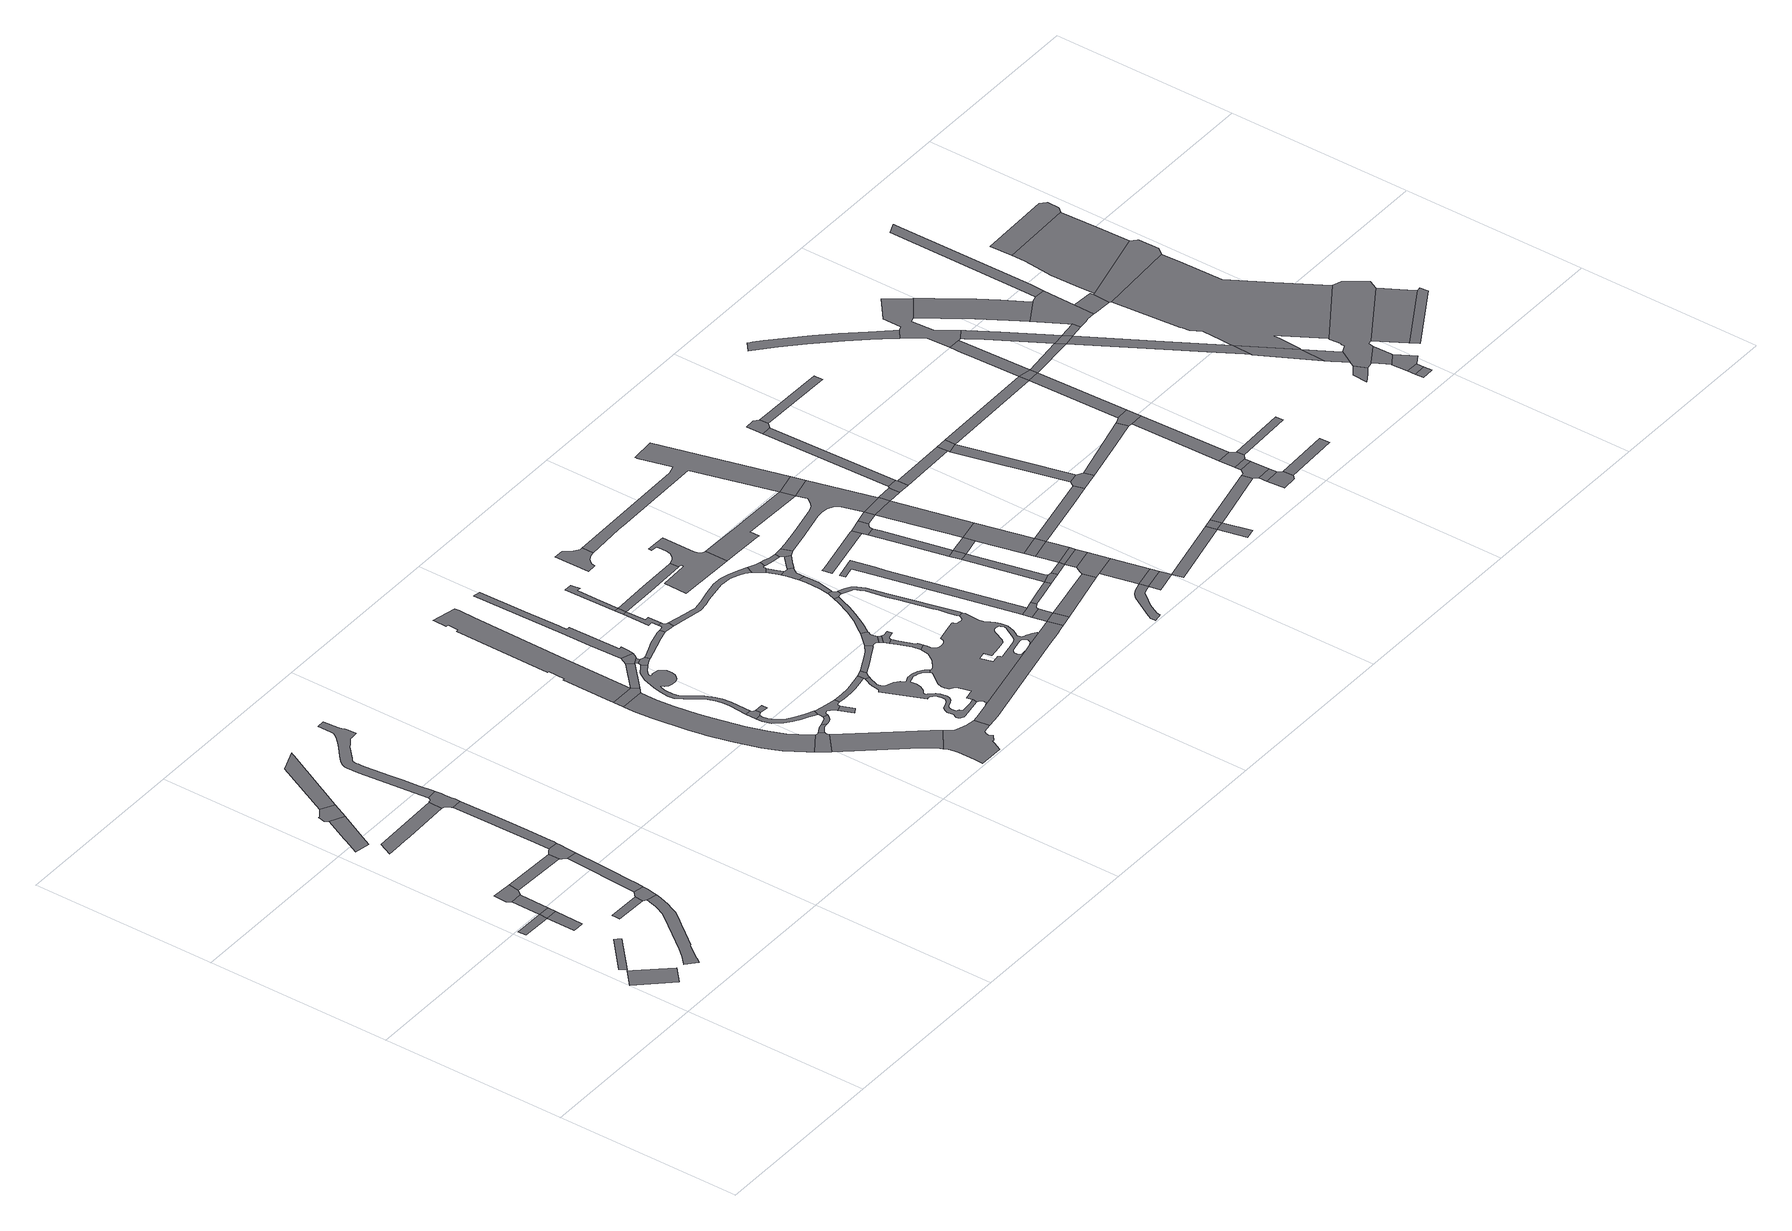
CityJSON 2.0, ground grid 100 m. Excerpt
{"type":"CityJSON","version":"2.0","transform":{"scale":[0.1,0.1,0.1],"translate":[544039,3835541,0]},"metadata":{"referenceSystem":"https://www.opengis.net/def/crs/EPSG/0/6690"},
"CityObjects":{
"road1":{"type":"Road","attributes":{"RoadStructureAttribute.sectionType":"1"},"geometry":[{"type":"MultiSurface","lod":"1","boundaries":[[[0,1,2,3,4]]]}]},
"road2":{"type":"Road","attributes":{"RoadStructureAttribute.sectionType":"1"},"geometry":[{"type":"MultiSurface","lod":"1","boundaries":[[[5,6,7,8,9]]]}]},
"road3":{"type":"Road","geometry":[{"type":"MultiSurface","lod":"1","boundaries":[[[10,11,12,13,14]]]}]},
"road4":{"type":"Road","attributes":{"RoadStructureAttribute.sectionType":"1"},"geometry":[{"type":"MultiSurface","lod":"1","boundaries":[[[13,15,16,17,18]]]}]},
"road5":{"type":"Road","geometry":[{"type":"MultiSurface","lod":"1","boundaries":[[[14,13,18,19]]]}]},
"road6":{"type":"Road","attributes":{"RoadStructureAttribute.sectionType":"1"},"geometry":[{"type":"MultiSurface","lod":"1","boundaries":[[[20,21,14,19]]]}]},
"road7":{"type":"Road","attributes":{"RoadStructureAttribute.sectionType":"1"},"geometry":[{"type":"MultiSurface","lod":"1","boundaries":[[[22,23,24,25,26,27,28,29,30,31,32,33,34,35,36,37,38,39,40,41,42,43,44,45,46,47,48,49]]]}]},
"road8":{"type":"Road","geometry":[{"type":"MultiSurface","lod":"1","boundaries":[[[50,51,52,53,54,21,20,55,56,57,58]]]}]},
"road9":{"type":"Road","geometry":[{"type":"MultiSurface","lod":"1","boundaries":[[[59,60,61,62,63]]]}]},
"road10":{"type":"Road","attributes":{"RoadStructureAttribute.sectionType":"1"},"geometry":[{"type":"MultiSurface","lod":"1","boundaries":[[[64,65,66,67,68,69,70]]]}]},
"road11":{"type":"Road","attributes":{"RoadStructureAttribute.sectionType":"1"},"geometry":[{"type":"MultiSurface","lod":"1","boundaries":[[[58,57,71,72]]]}]},
"road12":{"type":"Road","geometry":[{"type":"MultiSurface","lod":"1","boundaries":[[[73,63,62,22,49,74,75,76,77,78,79]]]}]},
"road13":{"type":"Road","attributes":{"RoadStructureAttribute.sectionType":"1"},"geometry":[{"type":"MultiSurface","lod":"1","boundaries":[[[80,73,79,81,82,83,84,85,86,87,88]]]}]},
"road14":{"type":"Road","geometry":[{"type":"MultiSurface","lod":"1","boundaries":[[[89,90,91,92,64,70,93]]]}]},
"road15":{"type":"Road","attributes":{"RoadStructureAttribute.sectionType":"1"},"geometry":[{"type":"MultiSurface","lod":"1","boundaries":[[[94,95,96,97,98,99,100,101]]]}]},
"road16":{"type":"Road","geometry":[{"type":"MultiSurface","lod":"1","boundaries":[[[102,103,104,72,71,105,106,80,88,107,108,109]]]}]},
"road17":{"type":"Road","attributes":{"RoadStructureAttribute.sectionType":"1"},"geometry":[{"type":"MultiSurface","lod":"1","boundaries":[[[110,111,112,113,114,115,116,117,118,102,109]]]}]},
"road18":{"type":"Road","attributes":{"RoadStructureAttribute.sectionType":"1"},"geometry":[{"type":"MultiSurface","lod":"1","boundaries":[[[119,120,121,122,89,93]]]}]},
"road19":{"type":"Road","geometry":[{"type":"MultiSurface","lod":"1","boundaries":[[[123,124,125,126,127,128,129,130,131,132,133,134,135,94,101,136,137,138,139,140,141,117,116]]]}]},
"road20":{"type":"Road","attributes":{"RoadStructureAttribute.sectionType":"1"},"geometry":[{"type":"MultiSurface","lod":"1","boundaries":[[[142,143,144,145,146,147,148,149,150,151,152,153,154,155,156,157,158,159,160,161,162,163,164,165,166,167,168,169,170,171,172,173,174,175,176,177,178,179,180,181,182,183,184,129,128]]]}]},
"road21":{"type":"Road","attributes":{"RoadStructureAttribute.sectionType":"1"},"geometry":[{"type":"MultiSurface","lod":"1","boundaries":[[[185,186,187,188,189,190,191,192,193,194,195,196,197,198,199,200,201,202,203,204,205,206,207]]]}]},
"road22":{"type":"Road","geometry":[{"type":"MultiSurface","lod":"1","boundaries":[[[208,209,198,197,210,211,212,213,214]]]}]},
"road23":{"type":"Road","geometry":[{"type":"MultiSurface","lod":"1","boundaries":[[[215,185,207,216,217,218,219]]]}]},
"road24":{"type":"Road","attributes":{"RoadStructureAttribute.sectionType":"1"},"geometry":[{"type":"MultiSurface","lod":"1","boundaries":[[[220,221,222,214,213,223,224,225,226,227]]]}]},
"road25":{"type":"Road","geometry":[{"type":"MultiSurface","lod":"1","boundaries":[[[228,229,230,231,232,233,234,235]]]}]},
"road26":{"type":"Road","attributes":{"RoadStructureAttribute.sectionType":"1"},"geometry":[{"type":"MultiSurface","lod":"1","boundaries":[[[236,237,238,211,210,239,240,241,242,243]]]}]},
"road27":{"type":"Road","attributes":{"RoadStructureAttribute.sectionType":"1"},"geometry":[{"type":"MultiSurface","lod":"1","boundaries":[[[244,245,246,247,248,249,230,229,250,251,252,253,254,255,256,257,258]]]}]},
"road28":{"type":"Road","geometry":[{"type":"MultiSurface","lod":"1","boundaries":[[[259,260,233,232]]]}]},
"road29":{"type":"Road","attributes":{"RoadStructureAttribute.sectionType":"1"},"geometry":[{"type":"MultiSurface","lod":"1","boundaries":[[[261,262,263,264,265,266,267,268,269,270,271,272,273,274,275,276,228,235,277,278,279,280,281,282,283,284,285,286,287,288,289,290,291,292,293,294,295,296,297,298,299,300,301,302,303,304,305,306,307]]]}]},
"road30":{"type":"Road","geometry":[{"type":"MultiSurface","lod":"1","boundaries":[[[308,309,310,220,227,311,312,313,314]]]}]},
"road31":{"type":"Road","attributes":{"RoadStructureAttribute.sectionType":"1"},"geometry":[{"type":"MultiSurface","lod":"1","boundaries":[[[315,316,317,318,319,320,321,322,323,324,325,326,215,219,327,328,329,330,331]]]}]},
"road32":{"type":"Road","attributes":{"RoadStructureAttribute.sectionType":"1"},"geometry":[{"type":"MultiSurface","lod":"1","boundaries":[[[332,219,218,333]]]}]},
"road33":{"type":"Road","geometry":[{"type":"MultiSurface","lod":"1","boundaries":[[[334,335,336,337,243,242,338,339,340,341,342,343,344,345,346,347,348,349,350,351,352,353,354,355,356,357]]]}]},
"road34":{"type":"Road","geometry":[{"type":"MultiSurface","lod":"1","boundaries":[[[358,359,258,257,360,308,314,361,362,363,364,365,366,367,368,369,370,371]]]}]},
"road35":{"type":"Road","geometry":[{"type":"MultiSurface","lod":"1","boundaries":[[[372,373,367,366]]]}]},
"road36":{"type":"Road","attributes":{"RoadStructureAttribute.sectionType":"1"},"geometry":[{"type":"MultiSurface","lod":"1","boundaries":[[[374,333,375,376]]]}]},
"road37":{"type":"Road","geometry":[{"type":"MultiSurface","lod":"1","boundaries":[[[377,332,333,374,378,379]]]}]},
"road38":{"type":"Road","geometry":[{"type":"MultiSurface","lod":"1","boundaries":[[[380,376,375,261,307,381,382,383]]]}]},
"road39":{"type":"Road","attributes":{"RoadStructureAttribute.sectionType":"1"},"geometry":[{"type":"MultiSurface","lod":"1","boundaries":[[[384,385,386,387,371,370,388,389,390,391,392,393]]]}]},
"road40":{"type":"Road","attributes":{"RoadStructureAttribute.sectionType":"1"},"geometry":[{"type":"MultiSurface","lod":"1","boundaries":[[[394,395,396,377,379,397,398,399,400,401,402,403,404]]]}]},
"road41":{"type":"Road","attributes":{"RoadStructureAttribute.sectionType":"1"},"geometry":[{"type":"MultiSurface","lod":"1","boundaries":[[[405,406,407,408,409,410,383,382,411,412,413,414]]]}]},
"road42":{"type":"Road","attributes":{"RoadStructureAttribute.sectionType":"1"},"geometry":[{"type":"MultiSurface","lod":"1","boundaries":[[[415,416,417,418,419,420,421,422,423,424,425,426,427,428,429,430,431,432,433,434,435,436,437,438,439,440,441,442,443,444,445,446,447,448,449,450,451,452,453,454,455,456,457,458,459,460,461,462,463,464,465,466,467,468,469,470,471,472,473,474,475,476,477,478,479,480,481,482,483,484,485,486,487,488,489,490,491,492,493]]]}]},
"road43":{"type":"Road","geometry":[{"type":"MultiSurface","lod":"1","boundaries":[[[494,384,393,415,493,495,496]]]}]},
"road44":{"type":"Road","geometry":[{"type":"MultiSurface","lod":"1","boundaries":[[[497,498,499,405,414,500,501,502,503,504,505]]]}]},
"road45":{"type":"Road","attributes":{"RoadStructureAttribute.sectionType":"1"},"geometry":[{"type":"MultiSurface","lod":"1","boundaries":[[[506,507,508,509,510,511,497,505]]]}]},
"road46":{"type":"Road","geometry":[{"type":"MultiSurface","lod":"1","boundaries":[[[512,513,509,508]]]}]},
"road47":{"type":"Road","attributes":{"RoadStructureAttribute.sectionType":"1"},"geometry":[{"type":"MultiSurface","lod":"1","boundaries":[[[514,515,516,517,518,494,496,519,520,521,522,523,524]]]}]},
"road48":{"type":"Road","attributes":{"RoadStructureAttribute.sectionType":"1"},"geometry":[{"type":"MultiSurface","lod":"1","boundaries":[[[525,526,527,528,529,530,513,512]]]}]},
"road49":{"type":"Road","geometry":[{"type":"MultiSurface","lod":"1","boundaries":[[[531,532,533,534,535,536,537,538,357,356,539,540,541,542,543,544]]]}]},
"road50":{"type":"Road","geometry":[{"type":"MultiSurface","lod":"1","boundaries":[[[545,546,547,514,524,548,549,550,551,552,553,554,555]]]}]},
"road51":{"type":"Road","attributes":{"RoadStructureAttribute.sectionType":"1"},"geometry":[{"type":"MultiSurface","lod":"1","boundaries":[[[551,550,556,557]]]}]},
"road52":{"type":"Road","attributes":{"RoadStructureAttribute.sectionType":"1"},"geometry":[{"type":"MultiSurface","lod":"1","boundaries":[[[558,559,560,561,562,563,564,565,566]]]}]},
"road53":{"type":"Road","attributes":{"RoadStructureAttribute.sectionType":"1"},"geometry":[{"type":"MultiSurface","lod":"1","boundaries":[[[567,568,569,512,508,570,571]]]}]},
"road54":{"type":"Road","geometry":[{"type":"MultiSurface","lod":"1","boundaries":[[[572,573,574,575,576,557,556,562,561]]]}]},
"road55":{"type":"Road","geometry":[{"type":"MultiSurface","lod":"1","boundaries":[[[577,578,579,580,581,582,583,584,585,586,587,588,589,590,591,592,593,594,595,596,597,566,565,598,599,600,601,602,476,475,603,604,605,606,607,608,609,610,611,612,613,614,615,616,446,445,617,618,619,620,621,622,537,536,623,624,625,626,627,628,629,630,631,632,633,634,635,636,637,638,639,640,535,534,641,642,643,644,645,646,647,648,649,650,651,652,653,654,655,656,657,658,659,660,661,662],[663,664,665,666,667,668,669,670,671,672,673,674,675,676,677,678,679,680,681,682,683,684,685,686,687,688,689,690,691]]]}]},
"road56":{"type":"Road","attributes":{"RoadStructureAttribute.sectionType":"1"},"geometry":[{"type":"MultiSurface","lod":"1","boundaries":[[[692,693,694,695,696,697,698,699,700,701,502,501,702,703,704,705,706,707,708,709,710,711,712,713,714,715]]]}]},
"road57":{"type":"Road","attributes":{"RoadStructureAttribute.sectionType":"1"},"geometry":[{"type":"MultiSurface","lod":"1","boundaries":[[[716,717,718,719,720,721,545,555,722,723,724,725,726,727]]]}]},
"road58":{"type":"Road","geometry":[{"type":"MultiSurface","lod":"1","boundaries":[[[728,729,730,731,732,733,734,735,736,737,738,739]]]}]},
"road59":{"type":"Road","geometry":[{"type":"MultiSurface","lod":"1","boundaries":[[[740,741,742,743,744,745,746,747,748,749,750,751,752,567,571,753,754,755,756,757,758,759,760,761,762,763,764,765,766]]]}]},
"road60":{"type":"Road","geometry":[{"type":"MultiSurface","lod":"1","boundaries":[[[767,768,716,727,769,770,771,772,773,774,775]]]}]},
"road61":{"type":"Road","attributes":{"RoadStructureAttribute.sectionType":"1"},"geometry":[{"type":"MultiSurface","lod":"1","boundaries":[[[776,777,778,767,775,779,780,781,782,783,784]]]}]},
"road62":{"type":"Road","attributes":{"RoadStructureAttribute.sectionType":"1"},"geometry":[{"type":"MultiSurface","lod":"1","boundaries":[[[785,786,787,788,789,790,791,792,771,770,793,794,795,796,797,798,799,800,801,802,803,804,805,662,661]]]}]},
"road63":{"type":"Road","geometry":[{"type":"MultiSurface","lod":"1","boundaries":[[[806,715,714,807,808,809,810,811,812,813,814,815,816,817]]]}]},
"road64":{"type":"Road","attributes":{"RoadStructureAttribute.sectionType":"1"},"geometry":[{"type":"MultiSurface","lod":"1","boundaries":[[[818,808,807,819,820,821,822]]]}]},
"road65":{"type":"Road","geometry":[{"type":"MultiSurface","lod":"1","boundaries":[[[823,824,825,826,827,822,821,828,776,784,829,830,831,832]]]}]},
"road66":{"type":"Road","attributes":{"RoadStructureAttribute.sectionType":"1"},"geometry":[{"type":"MultiSurface","lod":"1","boundaries":[[[833,834,835,836,817,816,837,838,839,840,841,842]]]}]},
"road67":{"type":"Road","attributes":{"RoadStructureAttribute.sectionType":"1"},"geometry":[{"type":"MultiSurface","lod":"1","boundaries":[[[843,844,845,846,832,831,847,848,849]]]}]},
"road68":{"type":"Road","geometry":[{"type":"MultiSurface","lod":"1","boundaries":[[[850,531,544,851]]]}]},
"road69":{"type":"Road","attributes":{"RoadStructureAttribute.sectionType":"1"},"geometry":[{"type":"MultiSurface","lod":"1","boundaries":[[[852,853,531,850]]]}]},
"road70":{"type":"Road","attributes":{"RoadStructureAttribute.sectionType":"1"},"geometry":[{"type":"MultiSurface","lod":"1","boundaries":[[[854,855,856,857,858,859,860,861,862,863]]]}]},
"road71":{"type":"Road","geometry":[{"type":"MultiSurface","lod":"1","boundaries":[[[864,863,862,853,852,865,866,867]]]}]},
"road72":{"type":"Road","geometry":[{"type":"MultiSurface","lod":"1","boundaries":[[[868,842,841,869,870,871,872,843,849,873]]]}]},
"road73":{"type":"Road","attributes":{"RoadStructureAttribute.sectionType":"1"},"geometry":[{"type":"MultiSurface","lod":"1","boundaries":[[[874,875,876,877,878,879]]]}]},
"road74":{"type":"Road","attributes":{"RoadStructureAttribute.sectionType":"1"},"geometry":[{"type":"MultiSurface","lod":"1","boundaries":[[[880,881,864,867,882,883]]]}]},
"road75":{"type":"Road","attributes":{"RoadStructureAttribute.sectionType":"1"},"geometry":[{"type":"MultiSurface","lod":"1","boundaries":[[[884,850,851,885]]]}]},
"road76":{"type":"Road","attributes":{"RoadStructureAttribute.sectionType":"1"},"geometry":[{"type":"MultiSurface","lod":"1","boundaries":[[[886,887,888,766,765,889,890,891,892,893,894,895,896,897]]]}]},
"road77":{"type":"Road","attributes":{"RoadStructureAttribute.sectionType":"1"},"geometry":[{"type":"MultiSurface","lod":"1","boundaries":[[[898,899,900,901,902,903,739,738,904,905,906,907,897,908]]]}]},
"road78":{"type":"Road","attributes":{"RoadStructureAttribute.sectionType":"1"},"geometry":[{"type":"MultiSurface","lod":"1","boundaries":[[[909,910,911,912,913,914,915,916,917,918,919,920,921,922]]]}]},
"road79":{"type":"Road","geometry":[{"type":"MultiSurface","lod":"1","boundaries":[[[923,880,883,924,925]]]}]},
"road80":{"type":"Road","attributes":{"RoadStructureAttribute.sectionType":"1"},"geometry":[{"type":"MultiSurface","lod":"1","boundaries":[[[926,927,928,929,880,923]]]}]},
"road81":{"type":"Road","geometry":[{"type":"MultiSurface","lod":"1","boundaries":[[[930,931,932,929,928,927]]]}]},
"road82":{"type":"Road","attributes":{"RoadStructureAttribute.sectionType":"1"},"geometry":[{"type":"MultiSurface","lod":"1","boundaries":[[[933,934,935,936,932,931,930]]]}]},
"road83":{"type":"Road","geometry":[{"type":"MultiSurface","lod":"1","boundaries":[[[937,874,879,935,934,938,939,940,941]]]}]},
"road84":{"type":"Road","attributes":{"RoadStructureAttribute.sectionType":"1"},"geometry":[{"type":"MultiSurface","lod":"1","boundaries":[[[942,925,924,943]]]}]},
"road85":{"type":"Road","attributes":{"RoadStructureAttribute.sectionType":"1"},"geometry":[{"type":"MultiSurface","lod":"1","boundaries":[[[944,945,896,946,947,948,949,950,951,952,868,873,953,954,955,956,957,958,959,960]]]}]},
"road86":{"type":"Road","geometry":[{"type":"MultiSurface","lod":"1","boundaries":[[[961,930,927,962]]]}]},
"road87":{"type":"Road","attributes":{"RoadStructureAttribute.sectionType":"1"},"geometry":[{"type":"MultiSurface","lod":"1","boundaries":[[[959,937,941,963,964]]]}]},
"road88":{"type":"Road","attributes":{"RoadStructureAttribute.sectionType":"1"},"geometry":[{"type":"MultiSurface","lod":"1","boundaries":[[[965,922,966,967]]]}]},
"road89":{"type":"Road","geometry":[{"type":"MultiSurface","lod":"1","boundaries":[[[968,909,922,965]]]}]},
"road90":{"type":"Road","geometry":[{"type":"MultiSurface","lod":"1","boundaries":[[[969,970,971,972,884,885,973,974,975,976]]]}]},
"road91":{"type":"Road","attributes":{"RoadStructureAttribute.sectionType":"1"},"geometry":[{"type":"MultiSurface","lod":"1","boundaries":[[[976,975,974,909,968]]]}]},
"road92":{"type":"Road","attributes":{"RoadStructureAttribute.sectionType":"1"},"geometry":[{"type":"MultiSurface","lod":"1","boundaries":[[[977,943,970,969]]]}]},
"road93":{"type":"Road","geometry":[{"type":"MultiSurface","lod":"1","boundaries":[[[978,942,943,977]]]}]},
"road94":{"type":"Road","attributes":{"RoadStructureAttribute.sectionType":"1"},"geometry":[{"type":"MultiSurface","lod":"1","boundaries":[[[979,980,981,942,978]]]}]},
"road95":{"type":"Road","geometry":[{"type":"MultiSurface","lod":"1","boundaries":[[[982,983,981,980]]]}]},
"road96":{"type":"Road","attributes":{"RoadStructureAttribute.sectionType":"1"},"geometry":[{"type":"MultiSurface","lod":"1","boundaries":[[[984,961,962,983,982]]]}]},
"road97":{"type":"Road","attributes":{"RoadStructureAttribute.sectionType":"1"},"geometry":[{"type":"MultiSurface","lod":"1","boundaries":[[[985,986,964,961,984]]]}]},
"road98":{"type":"Road","geometry":[{"type":"MultiSurface","lod":"1","boundaries":[[[960,959,964,986]]]}]},
"road99":{"type":"Road","geometry":[{"type":"MultiSurface","lod":"1","boundaries":[[[908,897,896,945]]]}]},
"road100":{"type":"Road","attributes":{"RoadStructureAttribute.sectionType":"1"},"geometry":[{"type":"MultiSurface","lod":"1","boundaries":[[[987,988,989,960,986,990]]]}]},
"road101":{"type":"Road","attributes":{"RoadStructureAttribute.sectionType":"1"},"geometry":[{"type":"MultiSurface","lod":"1","boundaries":[[[991,967,992,993]]]}]},
"road102":{"type":"Road","geometry":[{"type":"MultiSurface","lod":"1","boundaries":[[[994,995,988,987,990,996,997,998]]]}]},
"road103":{"type":"Road","attributes":{"RoadStructureAttribute.sectionType":"1"},"geometry":[{"type":"MultiSurface","lod":"1","boundaries":[[[999,982,980,1000,1001]]]}]},
"road104":{"type":"Road","attributes":{"RoadStructureAttribute.sectionType":"1"},"geometry":[{"type":"MultiSurface","lod":"1","boundaries":[[[1002,1003,995,994]]]}]},
"road105":{"type":"Road","attributes":{"RoadStructureAttribute.sectionType":"1"},"geometry":[{"type":"MultiSurface","lod":"1","boundaries":[[[1004,998,997,996,1005]]]}]},
"road106":{"type":"Road","geometry":[{"type":"MultiSurface","lod":"1","boundaries":[[[1006,1007,1008,993]]]}]},
"road107":{"type":"Road","geometry":[{"type":"MultiSurface","lod":"1","boundaries":[[[1009,991,993,1008]]]}]},
"road108":{"type":"Road","geometry":[{"type":"MultiSurface","lod":"1","boundaries":[[[1010,1011,1003,1002,1012,1013]]]}]},
"road109":{"type":"Road","geometry":[{"type":"MultiSurface","lod":"1","boundaries":[[[1014,1015,1016,999,1001,1017,1018]]]}]},
"road110":{"type":"Road","attributes":{"RoadStructureAttribute.sectionType":"1"},"geometry":[{"type":"MultiSurface","lod":"1","boundaries":[[[1019,1020,1015,1014]]]}]},
"road111":{"type":"Road","geometry":[{"type":"MultiSurface","lod":"1","boundaries":[[[1021,1004,1005,1020,1019]]]}]},
"road112":{"type":"Road","attributes":{"RoadStructureAttribute.sectionType":"1"},"geometry":[{"type":"MultiSurface","lod":"1","boundaries":[[[1022,1009,1008,1023]]]}]},
"road113":{"type":"Road","attributes":{"RoadStructureAttribute.sectionType":"1"},"geometry":[{"type":"MultiSurface","lod":"1","boundaries":[[[1024,1025,1026,1013,1012]]]}]},
"road114":{"type":"Road","attributes":{"RoadStructureAttribute.sectionType":"1"},"geometry":[{"type":"MultiSurface","lod":"1","boundaries":[[[1027,1018,1017,1028,1029]]]}]},
"road115":{"type":"Road","geometry":[{"type":"MultiSurface","lod":"1","boundaries":[[[1030,1031,1032,1033,1034,1035,1036,1037]]]}]},
"road116":{"type":"Road","attributes":{"RoadStructureAttribute.sectionType":"1"},"geometry":[{"type":"MultiSurface","lod":"1","boundaries":[[[1038,1039,1031,1030]]]}]},
"road117":{"type":"Road","geometry":[{"type":"MultiSurface","lod":"1","boundaries":[[[1040,1041,1042,1043,1022,1023,1044,1039,1038]]]}]},
"road118":{"type":"Road","attributes":{"RoadStructureAttribute.sectionType":"1"},"geometry":[{"type":"MultiSurface","lod":"1","boundaries":[[[1045,1021,1019,1046]]]}]},
"road119":{"type":"Road","attributes":{"RoadStructureAttribute.sectionType":"1"},"geometry":[{"type":"MultiSurface","lod":"1","boundaries":[[[1047,1048,1041,1040]]]}]},
"road120":{"type":"Road","geometry":[{"type":"MultiSurface","lod":"1","boundaries":[[[1049,1050,1048,1047,1051,1052]]]}]},
"road121":{"type":"Road","attributes":{"RoadStructureAttribute.sectionType":"1"},"geometry":[{"type":"MultiSurface","lod":"1","boundaries":[[[1053,1054,1050,1049]]]}]},
"road122":{"type":"Road","geometry":[{"type":"MultiSurface","lod":"1","boundaries":[[[1055,1056,1057,1027,1029,1054,1053]]]}]},
"road123":{"type":"Road","attributes":{"RoadStructureAttribute.sectionType":"1"},"geometry":[{"type":"MultiSurface","lod":"1","boundaries":[[[1058,1059,1037,1036]]]}]},
"road124":{"type":"Road","attributes":{"RoadStructureAttribute.sectionType":"1"},"geometry":[{"type":"MultiSurface","lod":"1","boundaries":[[[1060,1061,1052,1051]]]}]},
"road125":{"type":"Road","attributes":{"RoadStructureAttribute.sectionType":"1"},"geometry":[{"type":"MultiSurface","lod":"1","boundaries":[[[1062,1046,1056,1055]]]}]},
"road126":{"type":"Road","attributes":{"RoadStructureAttribute.sectionType":"1"},"geometry":[{"type":"MultiSurface","lod":"1","boundaries":[[[1063,1064,1065,1066,1067,1068,1069,1070,1071,1072,1073,1074,1075,1076,1077,1078,1079,1080,1081]]]}]},
"road127":{"type":"Road","geometry":[{"type":"MultiSurface","lod":"1","boundaries":[[[1045,1046,1062,1082]]]}]},
"road128":{"type":"Road","attributes":{"RoadStructureAttribute.sectionType":"1"},"geometry":[{"type":"MultiSurface","lod":"1","boundaries":[[[1083,1084,1085,1086,1087,1045,1082]]]}]},
"road129":{"type":"Road","attributes":{"RoadStructureAttribute.sectionType":"1"},"geometry":[{"type":"MultiSurface","lod":"1","boundaries":[[[1088,1082,1062,1089]]]}]},
"road130":{"type":"Road","attributes":{"RoadStructureAttribute.sectionType":"1"},"geometry":[{"type":"MultiSurface","lod":"1","boundaries":[[[1090,1091,1092,1093,1081,1080,1094,1084,1083,1095,1096,1097,1098,1099,1100,1101]]]}]},
"road131":{"type":"Road","attributes":{"RoadStructureAttribute.sectionType":"1"},"geometry":[{"type":"MultiSurface","lod":"1","boundaries":[[[1102,1103,1097,1096,1104,1105,1088,1106]]]}]},
"road132":{"type":"Road","geometry":[{"type":"MultiSurface","lod":"1","boundaries":[[[1106,1088,1089,1107]]]}]},
"road133":{"type":"Road","attributes":{"RoadStructureAttribute.sectionType":"1"},"geometry":[{"type":"MultiSurface","lod":"1","boundaries":[[[1108,1109,1106,1107,1110]]]}]},
"road134":{"type":"Road","attributes":{"RoadStructureAttribute.sectionType":"1"},"geometry":[{"type":"MultiSurface","lod":"1","boundaries":[[[1111,1112,1113,1114,1115,1116,1117,1101,1100,1118,1119,1120,1121,1122,1123,1124,1125,1126]]]}]},
"road135":{"type":"Road","attributes":{"RoadStructureAttribute.sectionType":"1"},"geometry":[{"type":"MultiSurface","lod":"1","boundaries":[[[1127,1128,1107,1089,1129,1130,1131,1132,1133,1134,1135]]]}]},
"road136":{"type":"Road","geometry":[{"type":"MultiSurface","lod":"1","boundaries":[[[1136,1126,1125,1137,1138,1108,1110,1139,1140,1141,1142,1143,1144]]]}]},
"road137":{"type":"Road","attributes":{"function":"1","RoadStructureAttribute.sectionType":"7"},"geometry":[{"type":"MultiSurface","lod":"1","boundaries":[[[1145,1146,1147,1148,1149]]]}]},
"road138":{"type":"Road","geometry":[{"type":"MultiSurface","lod":"1","boundaries":[[[1135,1134,1150,1151,1152]]]}]},
"road139":{"type":"Road","geometry":[{"type":"MultiSurface","lod":"1","boundaries":[[[1153,1154,1155,1143,1142,1156,1157,1158]]]}]},
"road140":{"type":"Road","attributes":{"RoadStructureAttribute.sectionType":"1"},"geometry":[{"type":"MultiSurface","lod":"1","boundaries":[[[1159,1152,1151,1160,1161,1162,1163]]]}]},
"road141":{"type":"Road","geometry":[{"type":"MultiSurface","lod":"1","boundaries":[[[1164,1165,1166,1167,1168]]]}]},
"road142":{"type":"Road","attributes":{"RoadStructureAttribute.sectionType":"1"},"geometry":[{"type":"MultiSurface","lod":"1","boundaries":[[[1169,1165,1164,1170]]]}]},
"road143":{"type":"Road","geometry":[{"type":"MultiSurface","lod":"1","boundaries":[[[1171,1172,1173,1174,1175,1176,1177]]]}]},
"road144":{"type":"Road","geometry":[{"type":"MultiSurface","lod":"1","boundaries":[[[1177,1176,1178,1169,1170,1179]]]}]},
"road145":{"type":"Road","attributes":{"RoadStructureAttribute.sectionType":"1"},"geometry":[{"type":"MultiSurface","lod":"1","boundaries":[[[1180,1181,1182,1183,1184,1185,1186,1136,1144]]]}]},
"road146":{"type":"Road","geometry":[{"type":"MultiSurface","lod":"1","boundaries":[[[1187,1188,1189,1190,1191,1192,1193,1194,1195,1196,1197,1198,1199,1135,1152,1200,1201,1202,1203,1204]]]}]},
"road147":{"type":"Road","geometry":[{"type":"MultiSurface","lod":"1","boundaries":[[[1204,1203,1205,1206,1207,1208,1163,1162,1209,1145,1149,1210,1173,1172,1211,1212,1213,1214,1215,1216]]]}]},
"road148":{"type":"Road","geometry":[{"type":"MultiSurface","lod":"1","boundaries":[[[1217,1218,1219,1158,1157,1220,1191,1190,1221,1222]]]}]},
"road149":{"type":"Road","attributes":{"function":"1"},"geometry":[{"type":"MultiSurface","lod":"1","boundaries":[[[1223,1224,1225,1226,1227,1228,1229,1219,1218]]]}]},
"road150":{"type":"Road","attributes":{"function":"3","RoadStructureAttribute.sectionType":"1"},"geometry":[{"type":"MultiSurface","lod":"1","boundaries":[[[1230,1213,1212,1231,1232,1233]]]}]},
"road151":{"type":"Road","geometry":[{"type":"MultiSurface","lod":"1","boundaries":[[[1234,1235,1233,1232,1236,1237]]]}]},
"road152":{"type":"Road","geometry":[{"type":"MultiSurface","lod":"1","boundaries":[[[1238,1239,1240,1225,1224,1241,1242,1243]]]}]}
},
"vertices":[
[105,390,0],[87,411,0],[4,336,0],[159,165,0],[241,239,0],
[268,573,0],[256,588,0],[243,602,0],[72,448,0],[92,415,0],
[29,993,0],[29,970,0],[30,948,0],[192,944,0],[194,989,0],
[189,789,0],[220,788,0],[251,788,0],[256,942,0],
[257,987,0],
[263,1150,0],[198,1149,0],
[577,654,0],[568,621,0],[558,593,0],[549,567,0],[543,554,0],[533,536,0],[514,508,0],[361,314,0],[320,267,0],[306,252,0],[297,243,0],[279,229,0],[335,179,0],[352,205,0],[350,207,0],[354,212,0],[415,290,0],[418,289,0],[504,397,0],[520,417,0],[537,438,0],[563,471,0],[576,491,0],[592,524,0],[607,558,0],[617,585,0],[625,613,0],[632,641,0],
[183,1241,0],[180,1181,0],[182,1171,0],[182,1167,0],[190,1158,0],[270,1160,0],[276,1168,0],[284,1177,0],[294,1237,0],
[387,716,0],[386,694,0],[385,671,0],[560,666,0],[562,711,0],
[194,2192,0],[127,2058,0],[119,2041,0],[76,1956,0],[158,1942,0],[199,2022,0],[266,2155,0],
[589,1167,0],[588,1226,0],
[590,737,0],[636,657,0],[639,673,0],[642,697,0],[644,710,0],[645,715,0],[646,727,0],
[614,1137,0],[649,764,0],[654,827,0],[659,903,0],[664,993,0],[666,1039,0],[669,1089,0],[670,1114,0],[672,1132,0],
[239,2281,0],[194,2249,0],[189,2250,0],[180,2211,0],[311,2244,0],
[581,1905,0],[193,1896,0],[157,1820,0],[209,1821,0],[278,1822,0],[321,1823,0],[399,1825,0],[580,1831,0],
[621,1248,0],[610,1241,0],[603,1236,0],[598,1156,0],[601,1152,0],[675,1179,0],[678,1225,0],[679,1245,0],
[680,1264,0],[680,1280,0],[680,1390,0],[678,1501,0],[676,1620,0],[673,1720,0],[672,1792,0],[616,1791,0],[624,1332,0],
[501,2621,0],[506,2632,0],[511,2640,0],[395,2594,0],
[672,1823,0],[670,1849,0],[669,1882,0],[669,1889,0],[668,1900,0],[665,1930,0],[609,1926,0],[605,1918,0],[601,1914,0],[599,1912,0],[595,1909,0],[590,1908,0],[587,1907,0],[589,1828,0],[597,1822,0],[601,1817,0],[602,1816,0],[608,1808,0],[612,1799,0],
[664,1944,0],[656,2018,0],[647,2104,0],[640,2175,0],[631,2258,0],[625,2310,0],[623,2328,0],[623,2341,0],[623,2347,0],[622,2357,0],[622,2362,0],[624,2366,0],[625,2370,0],[628,2375,0],[631,2380,0],[635,2384,0],[642,2390,0],[681,2425,0],[706,2449,0],[721,2459,0],[741,2472,0],[758,2484,0],[767,2484,0],[805,2486,0],[804,2533,0],[804,2549,0],[798,2565,0],[793,2581,0],[789,2661,0],[744,2659,0],[747,2583,0],[744,2569,0],[740,2560,0],[734,2552,0],[726,2542,0],[691,2505,0],[606,2431,0],[586,2412,0],[577,2397,0],[570,2379,0],[568,2360,0],[568,2333,0],[570,2300,0],
[1698,1606,0],[1698,1549,0],[1705,1455,0],[1732,1257,0],[1744,1195,0],[1749,1171,0],[1778,1052,0],[1822,911,0],[1846,849,0],[1861,817,0],[1890,768,0],[1919,722,0],[1940,694,0],[2047,767,0],[2033,785,0],[1976,880,0],[1942,964,0],[1908,1067,0],[1870,1226,0],[1857,1301,0],[1838,1419,0],[1830,1517,0],[1829,1605,0],
[2061,763,0],[2051,765,0],[1988,629,0],[2088,715,0],[2085,724,0],[2086,738,0],[2068,765,0],
[1698,1664,0],[1838,1614,0],[1845,1620,0],[1859,1633,0],[1830,1664,0],
[2126,791,0],[2103,783,0],[2081,771,0],[2091,746,0],[2099,753,0],[2111,761,0],[2126,769,0],[2146,771,0],
[1985,1115,0],[1986,1060,0],[2016,1060,0],[2023,1067,0],[2038,1070,0],[2035,1098,0],[2020,1105,0],[2017,1115,0],
[2389,355,0],[2279,486,0],[2091,711,0],[2257,309,0],[2290,265,0],[2297,255,0],[2311,228,0],[2422,310,0],
[2150,896,0],[2102,921,0],[2069,945,0],[2034,985,0],[2018,1020,0],[2013,1045,0],[1986,1025,0],[1999,980,0],[2034,938,0],[2069,910,0],[2105,888,0],[2140,871,0],[2168,856,0],[2180,849,0],[2192,878,0],
[2082,1065,0],[2083,1098,0],
[2001,1732,0],[1989,1722,0],[1952,1697,0],[1939,1681,0],[1922,1651,0],[1898,1581,0],[1888,1538,0],[1884,1488,0],[1889,1456,0],[1909,1419,0],[1945,1374,0],[1973,1327,0],[1986,1290,0],[1988,1273,0],[1991,1255,0],[1994,1215,0],[2021,1230,0],[2016,1275,0],[2015,1277,0],[2006,1307,0],[1985,1355,0],[1960,1389,0],[1937,1419,0],[1917,1456,0],[1911,1481,0],[1913,1531,0],[1921,1559,0],[1926,1564,0],[1936,1546,0],[1951,1534,0],[1971,1527,0],[1991,1525,0],[2011,1532,0],[2026,1545,0],[2038,1562,0],[2040,1582,0],[2040,1590,0],[2038,1610,0],[2027,1625,0],[2015,1640,0],[1995,1645,0],[1977,1647,0],[1965,1642,0],[1962,1647,0],[1965,1662,0],[1984,1682,0],[2017,1702,0],
[2178,817,0],[2171,804,0],[2153,799,0],[2168,774,0],[2181,782,0],[2193,792,0],[2205,809,0],
[1710,2704,0],[1710,2692,0],[1709,2629,0],[1722,2629,0],[1721,2571,0],[1721,2569,0],[1708,2570,0],[1702,2044,0],[1711,2044,0],[1709,1953,0],[1700,1953,0],[1698,1679,0],[1830,1690,0],[1833,2044,0],[1840,2569,0],[1841,2653,0],[1841,2677,0],
[1968,1793,0],[1996,1762,0],
[2528,244,0],[2523,245,0],[2468,264,0],[2452,270,0],[2315,217,0],[2321,204,0],[2328,176,0],[2331,154,0],[2331,62,0],[2330,14,0],[2461,13,0],[2486,63,0],[2494,80,0],[2501,77,0],[2531,100,0],[2521,114,0],[2518,126,0],[2520,132,0],[2521,134,0],[2526,143,0],[2527,144,0],[2531,150,0],[2583,158,0],[2571,238,0],
[2260,860,0],[2202,874,0],[2183,839,0],[2208,824,0],[2215,829,0],[2228,832,0],[2240,822,0],[2253,805,0],[2259,791,0],[2293,805,0],[2293,818,0],[2300,823,0],[2318,823,0],[2315,850,0],
[2290,719,0],[2320,736,0],
[2031,1777,0],[2006,1750,0],[2034,1760,0],
[1988,1832,0],[2038,1785,0],[2051,1810,0],
[2046,1753,0],[2046,1718,0],[2067,1724,0],[2059,1750,0],
[2527,873,0],[2477,862,0],[2417,851,0],[2373,851,0],[2348,821,0],[2403,821,0],[2440,824,0],[2480,830,0],[2518,837,0],[2528,840,0],
[1971,2663,0],[1981,2164,0],[1984,2011,0],[2058,1845,0],[2060,1885,0],[2042,1882,0],[2037,2165,0],[2018,2165,0],[2018,2210,0],[2014,2406,0],[2009,2658,0],
[2267,1817,0],[2243,1814,0],[2163,1791,0],[2141,1782,0],[2079,1755,0],[2071,1753,0],[2144,1748,0],[2160,1754,0],[2216,1772,0],[2271,1787,0],
[2528,830,0],[2520,812,0],[2511,797,0],[2503,772,0],[2501,745,0],[2496,730,0],[2485,724,0],[2573,508,0],[2581,513,0],[2593,511,0],[2606,501,0],[2619,486,0],[2619,483,0],[2621,456,0],[2622,439,0],[2609,426,0],[2592,418,0],[2564,408,0],[2552,395,0],[2547,375,0],[2550,340,0],[2548,338,0],[2543,328,0],[2540,320,0],[2543,310,0],[2548,300,0],[2555,295,0],[2563,291,0],[2573,291,0],[2664,307,0],[2690,312,0],[2695,337,0],[2664,331,0],[2650,329,0],[2600,323,0],[2593,341,0],[2577,348,0],[2575,371,0],[2577,388,0],[2589,398,0],[2614,408,0],[2632,419,0],[2642,434,0],[2644,451,0],[2641,476,0],[2638,484,0],[2631,504,0],[2606,531,0],[2598,538,0],[2600,551,0],[2613,563,0],[2630,589,0],[2634,612,0],[2635,619,0],[2632,651,0],[2647,656,0],[2674,662,0],[2691,657,0],[2702,654,0],[2727,642,0],[2742,620,0],[2757,630,0],[2744,650,0],[2717,669,0],[2694,677,0],[2687,679,0],[2652,679,0],[2622,666,0],[2620,667,0],[2617,668,0],[2607,688,0],[2584,708,0],[2551,720,0],[2536,728,0],[2531,738,0],[2526,763,0],[2533,780,0],[2540,805,0],[2548,820,0],
[2564,885,0],[2555,835,0],[2570,853,0],
[2293,1842,0],[2293,1827,0],[2290,1820,0],[2303,1785,0],[2331,1782,0],[2335,1818,0],[2323,1823,0],[2318,1830,0],[2315,1843,0],
[2314,1915,0],[2292,1915,0],[2288,2022,0],[2265,2022,0],[2267,1880,0],[2292,1880,0],
[2288,2070,0],[2264,2069,0],
[2728,980,0],[2694,952,0],[2645,926,0],[2622,913,0],[2572,888,0],[2572,854,0],[2607,873,0],[2658,898,0],[2679,909,0],[2746,945,0],[2751,952,0],
[2287,2155,0],[2286,2220,0],[2288,2302,0],[2308,2302,0],[2300,2350,0],[2258,2349,0],
[3378,410,0],[3359,406,0],[3350,404,0],[3284,390,0],[3184,368,0],[3136,358,0],[2693,263,0],[2616,246,0],[2659,169,0],[2871,216,0],[3250,300,0],[3325,316,0],[3368,326,0],[3396,332,0],
[2795,1052,0],[2788,1043,0],[2739,990,0],[2769,955,0],[2781,953,0],[2789,945,0],[2821,978,0],[2816,995,0],[2816,1013,0],[2823,1028,0],[2823,1033,0],
[2802,928,0],[2834,963,0],
[2888,794,0],[2880,801,0],[2852,880,0],[2842,911,0],[2814,899,0],[2828,864,0],[2855,798,0],[2861,758,0],[2895,767,0],
[2708,2077,0],[2698,2076,0],[2490,2073,0],[2487,2025,0],[2709,2029,0],
[2842,921,0],[2847,928,0],[2884,937,0],[2879,961,0],[2849,956,0],
[3168,751,0],[3163,744,0],[3156,736,0],[3146,734,0],[3133,734,0],[3123,736,0],[3116,743,0],[3111,753,0],[3108,758,0],[3101,757,0],[3039,743,0],[2981,730,0],[2979,715,0],[2969,704,0],[2956,697,0],[2941,694,0],[2926,697,0],[2914,704,0],[2904,714,0],[2899,729,0],[2898,751,0],[2851,708,0],[2834,680,0],[2824,663,0],[2782,630,0],[2767,625,0],[2747,612,0],[2742,600,0],[2730,585,0],[2696,537,0],[2693,532,0],[2688,514,0],[2688,494,0],[2693,484,0],[2696,474,0],[2711,462,0],[2726,452,0],[2741,393,0],[2744,380,0],[2687,367,0],[2698,309,0],[2705,307,0],[2710,299,0],[2713,292,0],[2713,282,0],[2711,274,0],[3135,359,0],[3110,358,0],[3100,366,0],[3095,373,0],[3094,383,0],[3094,393,0],[3099,403,0],[3107,408,0],[3115,410,0],[3125,412,0],[3182,424,0],[3189,424,0],[3197,422,0],[3204,417,0],[3209,407,0],[3212,399,0],[3209,389,0],[3204,382,0],[3281,396,0],[3264,412,0],[3232,427,0],[3227,427,0],[3219,432,0],[3211,437,0],[3209,444,0],[3206,454,0],[3209,464,0],[3216,474,0],[3229,500,0],[3231,502,0],[3240,537,0],[3238,577,0],[3230,600,0],[3217,619,0],[3202,649,0],[3199,674,0],[3201,717,0],[3201,752,0],[3198,767,0],[3171,761,0],[3193,572,0],[3203,572,0],[3213,567,0],[3218,562,0],[3223,552,0],[3225,545,0],[3223,535,0],[3218,527,0],[3217,525,0],[3184,467,0],[3176,454,0],[3161,446,0],[3109,435,0],[3105,434,0],[3039,420,0],[3034,425,0],[3031,440,0],[2982,432,0],[2975,462,0],[2968,494,0],[3006,502,0],[3016,460,0],[3078,470,0],[3094,473,0],[3126,479,0],[3143,494,0],[3170,556,0],[3178,564,0],[3185,569,0],
[2856,1786,0],[2798,1810,0],[2753,1822,0],[2698,1821,0],[2623,1808,0],[2551,1790,0],[2498,1782,0],[2473,1787,0],[2438,1794,0],[2386,1806,0],[2343,1780,0],[2391,1771,0],[2461,1759,0],[2471,1757,0],[2499,1752,0],[2548,1757,0],[2591,1770,0],[2641,1778,0],[2713,1789,0],[2776,1785,0],[2818,1768,0],[2846,1753,0],[2874,1733,0],[2890,1770,0],
[2934,1306,0],[2923,1274,0],[2889,1199,0],[2857,1136,0],[2822,1091,0],[2818,1085,0],[2849,1072,0],[2862,1093,0],[2899,1159,0],[2926,1214,0],[2946,1264,0],[2960,1297,0],
[2549,2475,0],[2529,2485,0],[2509,2499,0],[2486,2534,0],[2433,2534,0],[2435,2346,0],[2483,2347,0],[2492,2372,0],[2512,2394,0],[2537,2407,0],[2562,2412,0],[2561,2475,0],
[2863,2003,0],[2851,2015,0],[2846,2028,0],[2843,2045,0],[2841,2218,0],[2776,2222,0],[2736,2222,0],[2736,2204,0],[2771,2202,0],[2772,2147,0],[2767,2122,0],[2753,2099,0],[2733,2084,0],[2721,2029,0],[2723,2029,0],[2726,2027,0],[2728,2024,0],[2728,2022,0],[2728,2019,0],[2728,2017,0],[2726,2014,0],[2723,2012,0],[2721,2012,0],[2568,2008,0],[2567,1883,0],[2875,1875,0],[2878,1998,0],
[2950,1354,0],[2947,1344,0],[2968,1302,0],[2985,1302,0],[2990,1327,0],[2983,1332,0],[2978,1337,0],[2975,1342,0],[2975,1349,0],
[2956,1522,0],[2961,1484,0],[2959,1404,0],[2977,1357,0],[2980,1367,0],[2987,1397,0],[2992,1437,0],[2991,1504,0],[2991,1517,0],
[3196,779,0],[3109,1136,0],[3088,1238,0],[3071,1275,0],[3055,1295,0],[3030,1312,0],[2995,1327,0],[2992,1327,0],[2992,1299,0],[3028,1282,0],[3046,1273,0],[3058,1248,0],[3069,1223,0],[3079,1173,0],[3087,1123,0],[3092,1103,0],[3103,1071,0],[3144,891,0],[3150,866,0],[3160,811,0],[3168,774,0],
[2933,1751,0],[2912,1681,0],[2936,1699,0],[2936,1701,0],[2934,1706,0],[2936,1709,0],[2936,1711,0],[2939,1714,0],[2944,1716,0],[2946,1716,0],[2949,1714,0],[2957,1745,0],
[2955,1648,0],[2930,1636,0],[2930,1634,0],[2937,1609,0],[2967,1617,0],
[2992,1614,0],[2991,1614,0],[2985,1612,0],[2980,1612,0],[2972,1612,0],[2945,1579,0],[2993,1564,0],[3008,1590,0],[3015,1597,0],[2992,1617,0],
[3023,1729,0],[3017,1730,0],[3006,1732,0],[2984,1738,0],[2987,1705,0],[3001,1702,0],[3005,1702,0],[3008,1701,0],[3044,1697,0],[3049,1725,0],
[3057,1678,0],[3052,1673,0],[3014,1637,0],[3005,1628,0],[3032,1612,0],[3035,1615,0],[3084,1660,0],
[3445,424,0],[3463,348,0],
[3431,499,0],[3362,484,0],
[3251,1242,0],[3241,1297,0],[3214,1417,0],[3107,1394,0],[3095,1391,0],[3102,1361,0],[3166,1377,0],[3201,1227,0],[3351,534,0],[3405,546,0],
[3448,557,0],[3431,509,0],[3433,514,0],[3455,527,0],
[3096,1728,0],[3049,1695,0],[3051,1693,0],[3054,1688,0],[3057,1683,0],[3117,1676,0],
[3401,1547,0],[3387,1543,0],[3094,1480,0],[3076,1477,0],[3087,1428,0],[3413,1498,0],
[3612,596,0],[3520,575,0],[3528,543,0],[3620,564,0],
[3763,492,0],[3780,423,0],
[3163,1992,0],[3131,1993,0],[2959,1997,0],[2971,1872,0],[3077,1869,0],[3097,1869,0],[3117,1868,0],[3117,1906,0],[3117,1921,0],[3124,1920,0],[3463,1910,0],[3443,1987,0],
[3392,2693,0],[3260,2682,0],[3262,2675,0],[3263,2671,0],[3308,2500,0],[3261,2484,0],[2774,2420,0],[2812,2420,0],[3327,2428,0],[3389,2193,0],[3568,2019,0],
[3857,233,0],[3803,218,0],[3781,205,0],[3764,185,0],[3688,59,0],[3678,37,0],[3678,9,0],[3725,17,0],[3728,40,0],[3760,100,0],[3802,155,0],[3814,170,0],[3831,178,0],[3868,187,0],
[3665,616,0],[3692,581,0],[3685,612,0],
[3657,634,0],[3571,1015,0],[3547,1010,0],[3524,1005,0],
[3557,1078,0],[3529,1071,0],[3510,1067,0],
[3479,1442,0],[3471,1477,0],[3421,1465,0],[3450,1344,0],
[3481,1566,0],[3471,1487,0],[3473,1497,0],[3481,1507,0],[3488,1512,0],
[3770,629,0],[3776,601,0],
[3676,1601,0],[3588,1942,0],[3478,1855,0],[3472,1842,0],[3455,1821,0],[3440,1806,0],[3410,1794,0],[3243,1757,0],[3134,1733,0],[3219,1697,0],[3396,1738,0],[3433,1741,0],[3468,1737,0],[3504,1719,0],[3518,1701,0],[3550,1582,0],[3678,1594,0],
[3663,1098,0],[3676,1040,0],
[3496,1514,0],[3562,1530,0],
[3990,214,0],[3880,129,0],[4003,156,0],
[3980,261,0],
[3911,569,0],[3790,542,0],[3774,513,0],[3766,498,0],[3796,427,0],[3813,431,0],[3824,433,0],[3935,458,0],
[3897,628,0],
[3891,657,0],
[3867,761,0],[3865,772,0],[3744,744,0],
[3851,829,0],[3731,801,0],
[3783,1125,0],
[3692,1526,0],[3689,1536,0],
[3766,1586,0],[3766,1599,0],[3683,1594,0],[3767,1538,0],
[4390,244,0],[4019,97,0],[4404,186,0],
[3832,1608,0],[3776,1607,0],[3833,1539,0],[3833,1579,0],[3832,1598,0],
[4281,922,0],[4170,836,0],[4295,865,0],
[3810,2312,0],[3755,2310,0],
[4151,1603,0],[4152,1545,0],
[4440,39,0],[4497,52,0],[4458,197,0],
[4445,256,0],
[3808,2405,0],[3752,2403,0],[3832,2338,0],[3832,2388,0],
[4356,958,0],[4299,948,0],[4290,935,0],[4400,889,0],[4389,941,0],
[4214,1546,0],[4155,1532,0],
[4213,1604,0],
[4802,338,0],[4814,284,0],
[4250,2332,0],[4250,2355,0],[4249,2379,0],
[4785,1043,0],[4646,946,0],[4801,983,0],
[4920,221,0],[4838,217,0],[4842,145,0],[4842,141,0],[4843,123,0],[4923,127,0],[4944,147,0],[4942,202,0],
[4918,265,0],[4836,262,0],
[4915,368,0],[4836,366,0],[4830,357,0],[4818,341,0],[4825,274,0],
[4805,1614,0],[4807,1556,0],
[4914,401,0],[4835,399,0],
[4911,489,0],[4833,488,0],[4937,422,0],[4935,464,0],
[4895,981,0],[4823,978,0],
[4892,1061,0],[4821,1059,0],[4802,1048,0],
[5245,158,0],[5243,213,0],
[5256,432,0],[5255,474,0],
[4876,1559,0],
[4746,2286,0],[4670,2375,0],[4578,2480,0],[4496,2567,0],[4414,2647,0],[4329,2727,0],[4291,2761,0],[4274,2776,0],[4271,2779,0],[4225,2739,0],[4251,2716,0],[4331,2644,0],[4429,2550,0],[4549,2424,0],[4628,2335,0],[4700,2247,0],[4702,2245,0],[4714,2230,0],[4762,2267,0],
[4874,1601,0],
[4862,2001,0],[4794,2000,0],[4796,1932,0],[4797,1897,0],[4797,1895,0],
[5106,1629,0],[5134,1583,0],
[4931,2443,0],[4904,2475,0],[4788,2379,0],[4788,2275,0],[4790,2131,0],[4868,2001,0],[4878,2002,0],[4929,2039,0],[4857,2142,0],[4851,2263,0],[4875,2271,0],[4996,2359,0],
[5028,1883,0],[4941,2019,0],[4889,1985,0],[4939,1909,0],[5174,1637,0],
[5200,1594,0],
[5272,1649,0],[5269,1649,0],[5277,1604,0],
[5277,1934,0],[5223,2025,0],[5164,2120,0],[5137,2159,0],[5135,2163,0],[5113,2194,0],[5054,2280,0],[4899,2237,0],[4951,2164,0],[4992,2107,0],[5002,2091,0],[5010,2079,0],[5067,1989,0],[5148,1857,0],[5171,1819,0],[5300,1896,0],
[5476,1126,0],[5394,1264,0],[5389,1158,0],[5469,1023,0],[5536,909,0],[5559,870,0],[5565,861,0],[5573,847,0],[5577,956,0],
[5339,1907,0],[5262,1665,0],[5268,1655,0],[5298,1607,0],[5321,1609,0],[5346,1615,0],[5391,1614,0],[5394,1727,0],[5399,1905,0],
[5779,412,0],[5724,374,0],[5720,292,0],[5767,322,0],[5807,350,0],
[5573,840,0],[5732,545,0],[5739,683,0],
[5509,1719,0],[5404,1726,0],[5397,1726,0],[5399,1613,0],[5506,1609,0],[5509,1704,0],
[5815,555,0],[5749,516,0],[5774,473,0],[5793,440,0],[5838,516,0],
[5966,147,0],[5898,144,0],[5900,99,0],[5966,102,0],[5968,102,0],
[5897,187,0],[5965,187,0],
[5956,325,0],[5955,427,0],[5846,359,0],[5848,356,0],[5881,300,0],[5894,278,0],[5956,320,0],
[5894,273,0],[6016,218,0],
[5402,1970,0],[5402,1983,0],[5398,2752,0],[5398,2762,0],[5398,2765,0],[5339,2739,0],[5339,1970,0],
[6076,1088,0],[5953,1291,0],[5947,1512,0],[5943,1628,0],[5516,1603,0],[5518,1580,0],[5547,1232,0],[5548,1227,0],[5552,1182,0],[5584,1128,0],[5580,1024,0],[5579,1004,0],[5578,975,0],[5740,692,0],[5747,817,0],[5748,853,0],[5883,628,0],[6218,853,0],
[5878,620,0],[5883,560,0],[5878,555,0],[5880,536,0],[5791,433,0],[5832,355,0],[5960,457,0],[5982,460,0],[6320,680,0],[6342,724,0],[6345,729,0],[6266,835,0],
[5967,1782,0],[5938,1809,0],[5519,1703,0],[5512,1607,0],[5973,1666,0],[5971,1779,0],
[5932,1995,0],[5927,2193,0],[5529,2182,0],[5531,2111,0],[5516,1975,0],[5513,1946,0],[5516,1805,0],
[6394,553,0],[6049,348,0],[6073,308,0],[6417,514,0],
[6441,515,0],[6429,514,0],[6099,265,0],[6443,470,0],
[5951,2288,0],[5924,2315,0],[5526,2304,0],[5945,2217,0],[5951,2225,0],[5952,2287,0]
]}
